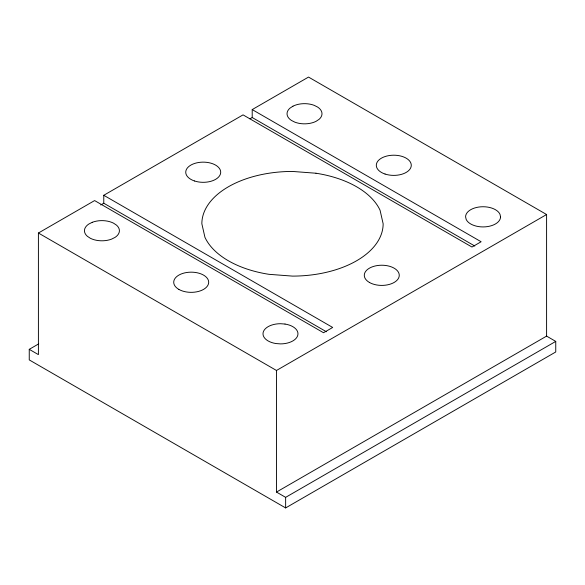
<?xml version="1.0" encoding="UTF-8"?>
<svg xmlns="http://www.w3.org/2000/svg" width="585" height="585" viewBox="0 0 585 585"><rect width="100%" height="100%" fill="white"/><g stroke="black" fill="none" stroke-linecap="round" stroke-linejoin="round"><path stroke-width="0.88" d="M546.595 336.112L546.595 214.527L276.478 370.473L276.478 492.065L546.595 336.112L555.75 341.399L555.75 351.973L285.634 507.926L29.25 359.907L29.25 349.333L38.405 354.62L38.405 233.027L94.609 200.575L323.527 332.741L332.682 327.454L103.772 195.288L103.772 203.222L326.364 331.739M103.772 195.288L243.053 114.872L471.971 247.038L481.126 241.751L252.208 109.585L252.208 117.519L474.808 246.036M252.208 109.585L308.522 77.074L546.595 214.527M100.715 204.984L103.772 203.222M249.919 118.835L252.208 117.519M29.25 349.333L38.727 343.856M276.478 492.065L285.634 497.352L555.75 341.399M38.405 233.027L276.478 370.473M285.634 497.352L285.634 507.926M292.961 106.177L289.955 108.166A17.484 10.091 0 0 0 291.403 120.422L294.84 122.155A17.484 10.091 0 0 0 316.075 121.322L319.074 119.34A17.484 10.091 0 0 0 317.633 107.077L314.196 105.344A17.484 10.091 0 0 0 292.961 106.177M92.254 222.307L88.818 224.04A17.484 10.091 0 0 0 87.37 236.303L90.368 238.285A17.484 10.091 0 0 0 111.603 239.119L115.048 237.386A17.484 10.091 0 0 0 116.488 225.13L113.49 223.141A17.484 10.091 0 0 0 92.254 222.307M315.958 173.226L292.5 171.442A90.646 52.336 0 0 0 201.854 223.777L204.94 237.32A90.646 52.336 0 0 0 269.041 274.328L292.5 276.105A90.646 52.336 0 0 0 383.146 223.777L380.06 210.227A90.646 52.336 0 0 0 315.958 173.226M285.005 324.053L280.486 323.71A17.484 10.091 0 0 0 263.148 332.485A17.484 10.091 0 0 0 275.959 343.549L280.486 343.892A17.484 10.091 0 0 0 297.816 335.117A17.484 10.091 0 0 0 285.005 324.053M500.555 216.838L499.956 214.227A17.484 10.091 0 0 0 480.79 206.827A17.484 10.091 0 0 0 465.587 216.838L466.186 219.448A17.484 10.091 0 0 0 485.353 226.841A17.484 10.091 0 0 0 500.555 216.838M385.054 174.037A17.484 10.091 0 0 0 411.277 165.292A17.484 10.091 0 0 0 385.054 156.553A17.484 10.091 0 0 0 385.054 174.037M369.413 282.453A17.484 10.091 0 0 0 398.663 277.933A17.484 10.091 0 0 0 377.252 265.568A17.484 10.091 0 0 0 369.413 282.453M178.842 289.392A17.484 10.091 0 0 0 208.092 284.866A17.484 10.091 0 0 0 186.681 272.508A17.484 10.091 0 0 0 178.842 289.392M194.483 180.97A17.484 10.091 0 0 0 220.706 172.231A17.484 10.091 0 0 0 194.483 163.493A17.484 10.091 0 0 0 194.483 180.97"/></g></svg>
